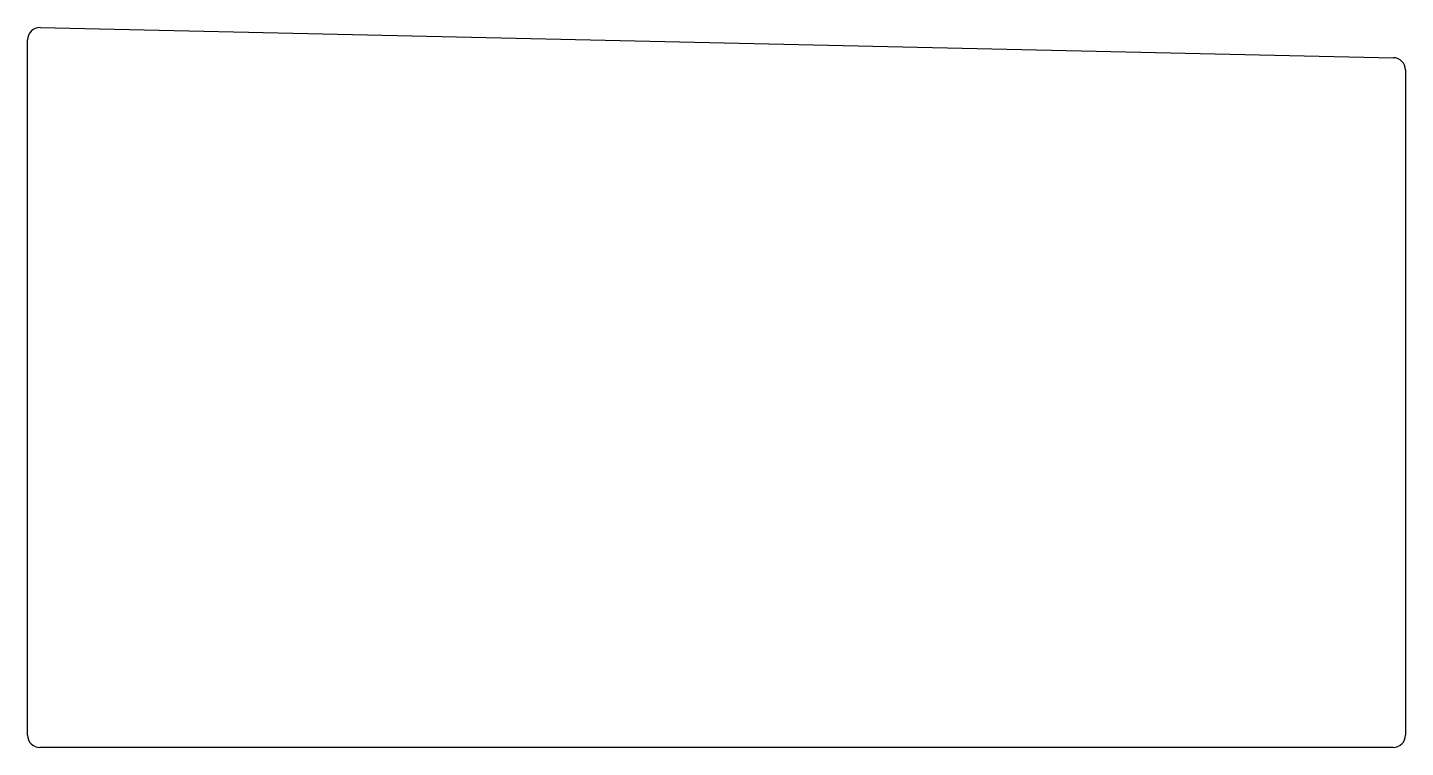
# Model space of a CAD drawing. Header units: millimetres. Extents: x 166 to 256, y -186 to -139.
import ezdxf

# ---------------------------------------------------------------- set-up
doc = ezdxf.new("R2010")
doc.units = ezdxf.units.MM

msp = doc.modelspace()

# ---------------------------------------------------------------- linework, layer by layer
for p, q in [((166.818, -139.018), (255.218, -140.983)), ((166, -185.2), (166, -139.818)), ((256, -141.782), (256, -185.2)), ((255.2, -186), (166.8, -186))]:
    msp.add_line(p, q)
for centre, start, end in [((166.8, -139.818), 88.72697, 180), ((255.2, -141.782), 0, 88.72697), ((166.8, -185.2), 180, 270), ((255.2, -185.2), 270, 0)]:
    msp.add_arc(centre, 0.8, start, end)

doc.saveas('drawing.dxf')
